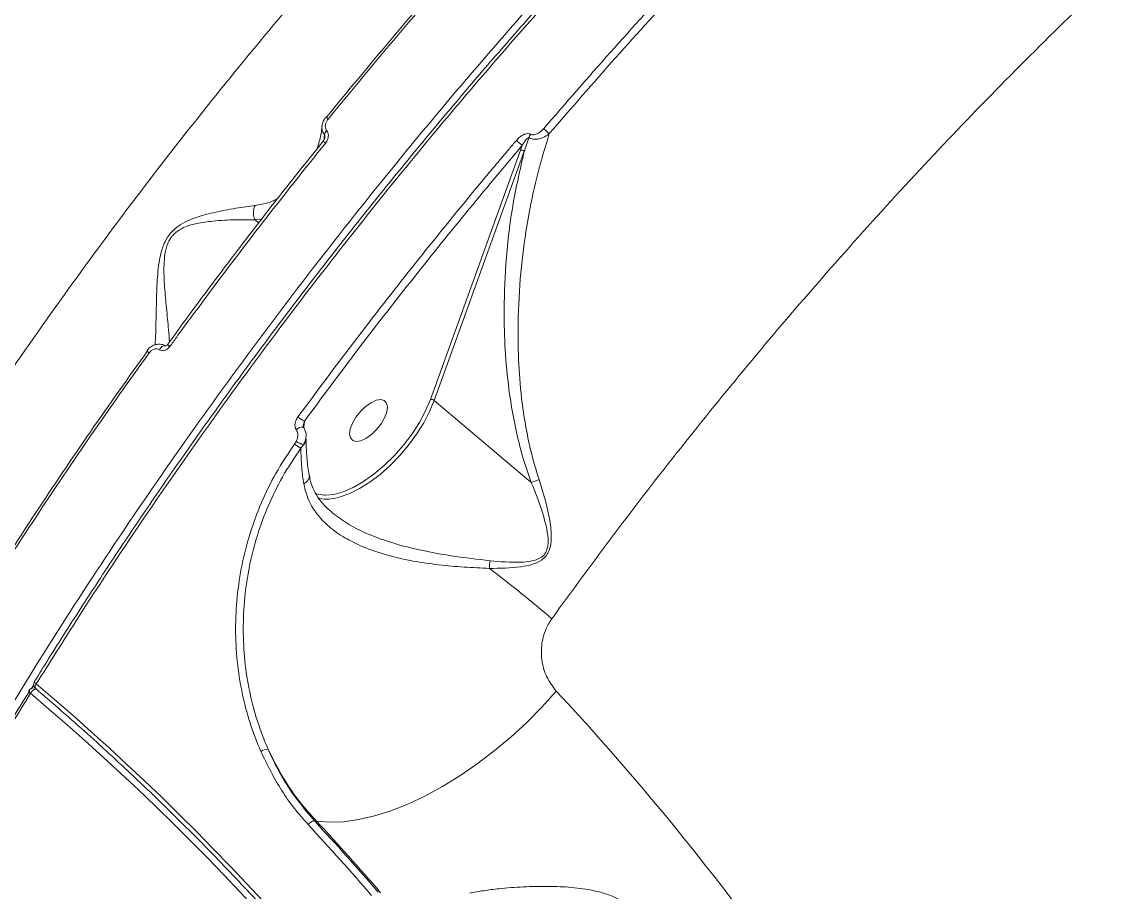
# Model space of a CAD drawing. Header units: millimetres. Extents: x -4335 to 4318, y -3792 to 3101.
# Drawn here: x 1852.4 to 2045.9, y 961.5 to 1114.6 of the extents above; entities that cross this region are included whole.
import ezdxf

# ---------------------------------------------------------------- set-up
doc = ezdxf.new("R2010")
doc.units = ezdxf.units.MM
doc.layers.add('DIKOM_ЗОНА', color=80, linetype='Continuous')
doc.layers.add('DIKOM_ОБЪЕКТ', color=7, linetype='Continuous')

msp = doc.modelspace()

# ---------------------------------------------------------------- linework, layer by layer
at = {"layer": 'DIKOM_ЗОНА', "color": 3, "lineweight": 15}
msp.add_lwpolyline([(1629.814, 3100.338, -0.4205658), (4317.777, 469.92), (4317.777, -16.224, -0.4142136), (1317.777, -3016.224), (-2004.986, -3016.224, -0.4142136), (-3504.986, -1516.224), (-3504.986, 1600.338, -0.4142136), (-2004.986, 3100.338), (1629.814, 3100.338)], format="xyb", dxfattribs=at)
at = {"layer": 'DIKOM_ОБЪЕКТ', "color": 7, "linetype": 'Continuous', "lineweight": 15}
for p, q in [((1940.066, 1091.996), (1924.23, 1048.143)), ((1924.908, 1047.976), (1940.744, 1091.829)), ((1940.382, 1092.87), (1940.066, 1091.996)), ((1893.389, 1079.73), (1894.515, 1079.876)), ((1893.389, 1079.73), (1894.004, 1079.208)), ((1878.014, 1057.851), (1878.018, 1057.856)), ((1941.968, 1033.503), (1924.908, 1047.976)), ((1901.982, 1043.248), (1902.051, 1044.32)), ((1900.607, 1040.742), (1900.342, 1040.304)), ((1901.434, 1039.571), (1901.874, 1040.134)), ((1854.049, 997.29), (1854.439, 997.915)), ((1854.523, 997.37), (1854.71, 997.351)), ((1854.588, 998.546), (1854.583, 998.54)), ((1903.841, 973.967), (1904.2, 973.93))]:
    msp.add_line(p, q, dxfattribs=at)
at = {"layer": 'DIKOM_ОБЪЕКТ', "color": 7, "linetype": 'Continuous', "lineweight": 15, "flags": 128}
for points in [[(1939.348, 1093.747), (1939.486, 1093.63), (1939.633, 1093.505), (1939.783, 1093.378), (1939.93, 1093.253), (1940.069, 1093.136), (1940.193, 1093.03), (1940.299, 1092.941), (1940.382, 1092.87)], [(1874.371, 1056.739), (1874.376, 1056.744), (1874.39, 1056.75)], [(1876.572, 1056.894), (1876.698, 1057.101), (1876.844, 1057.285), (1877.002, 1057.436), (1877.16, 1057.545), (1877.312, 1057.606), (1877.446, 1057.614), (1877.539, 1057.581)], [(1924.23, 1048.143), (1923.385, 1046.146), (1922.297, 1044.108), (1920.992, 1042.078), (1919.502, 1040.104), (1917.864, 1038.235), (1916.116, 1036.516), (1914.301, 1034.988), (1912.462, 1033.687), (1910.645, 1032.647), (1908.893, 1031.891), (1907.248, 1031.438), (1905.75, 1031.298), (1905.61, 1031.302)], [(1907.534, 1030.773), (1908.36, 1030.978), (1910.031, 1031.586), (1911.78, 1032.466), (1913.57, 1033.6), (1915.363, 1034.962), (1917.119, 1036.524), (1918.8, 1038.251), (1920.37, 1040.106), (1921.795, 1042.048), (1923.044, 1044.036), (1924.089, 1046.026), (1924.908, 1047.976)], [(1916.52, 1047.499), (1916.119, 1047.954), (1915.493, 1048.123), (1914.692, 1047.993), (1913.782, 1047.574), (1912.835, 1046.901), (1911.928, 1046.027), (1911.136, 1045.024), (1910.522, 1043.973), (1910.136, 1042.959), (1910.009, 1042.064), (1910.152, 1041.361), (1910.553, 1040.906), (1911.179, 1040.737), (1911.98, 1040.867), (1912.891, 1041.286), (1913.837, 1041.959), (1914.744, 1042.833), (1915.536, 1043.836), (1916.15, 1044.887), (1916.536, 1045.901), (1916.663, 1046.796), (1916.52, 1047.499)], [(1901.841, 1043.247), (1901.847, 1043.243), (1901.879, 1043.211)], [(1905.61, 1031.302), (1904.435, 1031.476), (1904.074, 1031.594)], [(1853.881, 996.428), (1853.76, 996.539), (1853.665, 996.643), (1853.599, 996.737), (1853.564, 996.817), (1853.562, 996.88), (1853.571, 996.9)], [(1854.707, 997.326), (1854.633, 997.35), (1854.523, 997.37)], [(1854.583, 998.54), (1854.575, 998.52), (1854.577, 998.457), (1854.612, 998.378), (1854.678, 998.284), (1854.774, 998.18), (1854.895, 998.07)], [(1854.895, 998.07), (1854.806, 997.909), (1854.741, 997.752), (1854.703, 997.606), (1854.693, 997.474), (1854.712, 997.364), (1854.759, 997.279), (1854.785, 997.252)], [(1946.37, 996.821), (1943.848, 994.018), (1941.171, 991.309), (1938.362, 988.721), (1935.447, 986.276), (1932.453, 983.997), (1929.408, 981.904), (1926.338, 980.017), (1923.272, 978.353), (1920.238, 976.927), (1917.263, 975.752), (1914.375, 974.838), (1911.6, 974.195), (1908.963, 973.827), (1906.489, 973.739), (1904.2, 973.93)]]:
    msp.add_lwpolyline(points, dxfattribs=at)
at = {"layer": 'DIKOM_ОБЪЕКТ', "color": 7, "linetype": 'Continuous', "lineweight": 15}
for centre, radius, start, end in [((1905.842, 1097.747), 0.115, 39.37808, 84.3815), ((1907.826, 1099.599), 2.629, 221.35953, 232.92584), ((1906.867, 1094.429), 1.323, 130.82378, 166.1485), ((1891.618, 1033.715), 81.316, 48.83507, 49.7611), ((1906.922, 1094.875), 1.996, 218.91498, 234.1897), ((1943.438, 1093.738), 1.924, 146.12025, 165.44355), ((1940.239, 1091.242), 0.774, 49.31914, 102.97841), ((1875.117, 1057.016), 0.796, 200.41752, 240.22466), ((1878.754, 1058.133), 0.792, 200.82753, 240.76962), ((1924.404, 1047.389), 0.773, 49.31288, 102.98467), ((1904.554, 1049.239), 5.519, 228.85759, 243.03638), ((1901.61, 1042.08), 1.19, 78.80134, 144.42784), ((1900.889, 1041.225), 1.47, 312.05481, 357.88906), ((1904.018, 1044.604), 5.657, 229.47323, 242.82548), ((1907.814, 1054.135), 15.209, 241.71184, 247.00947), ((1906.05, 1037.174), 6.57, 255.19311, 283.04906), ((1945.859, 1018.012), 11.262, 171.06458, 177.93187), ((1782.863, 819.074), 250.526, 49.49352, 52.72148), ((1854.422, 996.375), 1, 84.23686, 148.37914), ((1855.152, 995.789), 1.422, 99.00789, 153.26826), ((1855.434, 998.013), 1, 148.2406, 229.58119), ((1571.913, 662.937), 438.626, 14.39583, 49.82276), ((1590.683, 665.816), 485.878, 21.27719, 42.94144), ((1571.855, 662.368), 437.19, 14.39092, 49.82766), ((1895.618, 984.478), 2.096, 88.64333, 125.77354), ((1903.935, 972.52), 1.45, 93.73012, 146.44136), ((1567.494, 661.864), 458.843, 40.76333, 42.85881), ((1567.504, 661.47), 459.343, 40.75416, 42.8619), ((1567.091, 661.875), 457.876, 40.76385, 42.85908)]:
    msp.add_arc(centre, radius, start, end, dxfattribs=at)
for points, knots in [([(2327.587, 1310.487), (2325.524, 1311.34), (2319.925, 1313.653), (2310.142, 1316.553), (2298.075, 1318.897), (2285.294, 1320.153), (2271.872, 1320.336), (2257.867, 1319.438), (2243.32, 1317.452), (2228.243, 1314.361), (2212.672, 1310.191), (2196.659, 1304.964), (2180.281, 1298.708), (2163.612, 1291.45), (2146.702, 1283.202), (2129.576, 1273.959), (2112.264, 1263.757), (2094.824, 1252.634), (2077.336, 1240.645), (2059.882, 1227.844), (2042.729, 1214.43), (2025.907, 1200.447), (2009.43, 1185.959), (1993.134, 1170.837), (1977.089, 1155.15), (1961.364, 1138.962), (1945.813, 1122.106), (1930.483, 1104.575), (1915.411, 1086.391), (1900.831, 1067.831), (1886.809, 1048.983), (1873.414, 1029.933), (1860.69, 1010.74), (1848.675, 991.433), (1837.373, 972.046), (1826.815, 952.641), (1817.043, 933.306), (1808.123, 914.138), (1800.544, 896.398), (1796.273, 885.172), (1794.367, 880.162)], [0, 0, 0, 0, 0.0156522, 0.0424896, 0.0694114, 0.0963765, 0.1233415, 0.1502635, 0.1771008, 0.2039382, 0.23086, 0.2578251, 0.2847902, 0.311712, 0.3385494, 0.3653867, 0.3923087, 0.4192737, 0.4462387, 0.4731607, 0.499998, 0.5258462, 0.5517701, 0.5777323, 0.6036945, 0.6296183, 0.6554666, 0.6823039, 0.709226, 0.736191, 0.7631561, 0.7900781, 0.8169156, 0.8437529, 0.8706749, 0.89764, 0.9246051, 0.9515272, 0.9783645, 1, 1, 1, 1]), ([(1854.601, 998.538), (1855.41, 999.852), (1858.173, 1004.34), (1863.067, 1011.984), (1869.264, 1021.444), (1875.611, 1030.839), (1882.083, 1040.152), (1888.682, 1049.383), (1895.41, 1058.536), (1902.269, 1067.615), (1909.261, 1076.622), (1916.388, 1085.56), (1923.652, 1094.431), (1931.055, 1103.238), (1938.6, 1111.984), (1946.281, 1120.661), (1954.071, 1129.239), (1961.94, 1137.684), (1969.866, 1145.971), (1977.845, 1154.098), (1985.88, 1162.068), (1993.974, 1169.885), (2002.129, 1177.551), (2010.348, 1185.068), (2018.633, 1192.439), (2026.985, 1199.665), (2035.409, 1206.749), (2043.903, 1213.688), (2052.444, 1220.465), (2060.998, 1227.052), (2069.534, 1233.424), (2078.043, 1239.574), (2086.528, 1245.505), (2094.993, 1251.223), (2103.44, 1256.727), (2111.873, 1262.02), (2120.294, 1267.103), (2128.703, 1271.978), (2137.105, 1276.646), (2145.502, 1281.107), (2153.876, 1285.352), (2162.197, 1289.366), (2170.43, 1293.13), (2178.561, 1296.638), (2186.592, 1299.892), (2194.526, 1302.893), (2202.366, 1305.643), (2210.115, 1308.144), (2217.774, 1310.395), (2225.346, 1312.398), (2232.833, 1314.152), (2240.236, 1315.658), (2247.547, 1316.913), (2254.743, 1317.913), (2261.791, 1318.652), (2268.677, 1319.129), (2275.396, 1319.343), (2281.951, 1319.295), (2288.346, 1318.987), (2294.582, 1318.419), (2300.661, 1317.589), (2306.587, 1316.504), (2312.343, 1315.135), (2316.423, 1314.023), (2318.53, 1313.292), (2318.829, 1313.189)], [0, 0, 0, 0, 0.0067874, 0.0231853, 0.0395878, 0.0559099, 0.0721566, 0.0883465, 0.104498, 0.1206297, 0.1367599, 0.1529034, 0.1690764, 0.1852971, 0.2015838, 0.217955, 0.2343627, 0.2507111, 0.2669786, 0.2831838, 0.2993453, 0.3154814, 0.3316108, 0.3477501, 0.3639133, 0.3801188, 0.3963849, 0.4127303, 0.429142, 0.4455272, 0.4618204, 0.4780459, 0.4942225, 0.5103683, 0.5265022, 0.5426423, 0.5588008, 0.5749965, 0.5912475, 0.6075723, 0.6239799, 0.6403859, 0.6567106, 0.6729624, 0.6891596, 0.7053207, 0.721464, 0.737608, 0.7537666, 0.7699562, 0.7861952, 0.8025014, 0.8188929, 0.8353045, 0.8516589, 0.8679327, 0.8841438, 0.9003097, 0.9164487, 0.9325781, 0.9487151, 0.9648721, 0.9810669, 0.9973171, 1, 1, 1, 1]), ([(1854.895, 998.07), (1857.24, 1001.817), (1863.557, 1011.91), (1874.411, 1028.273), (1887.576, 1047.061), (1901.476, 1065.806), (1916.081, 1084.44), (1931.36, 1102.893), (1946.975, 1120.761), (1962.865, 1137.995), (1978.964, 1154.562), (1995.534, 1170.733), (2012.537, 1186.432), (2029.922, 1201.593), (2047.308, 1215.882), (2064.634, 1229.27), (2081.844, 1241.749), (2099.218, 1253.523), (2116.701, 1264.518), (2134.234, 1274.677), (2151.43, 1283.776), (2168.24, 1291.81), (2184.62, 1298.794), (2200.839, 1304.843), (2216.831, 1309.894), (2232.534, 1313.906), (2247.602, 1316.789), (2262, 1318.563), (2275.702, 1319.261), (2288.946, 1318.916), (2301.611, 1317.406), (2311.699, 1315.418), (2317.223, 1313.527), (2319.001, 1312.919)], [0, 0, 0, 0, 0.0193581, 0.0521519, 0.084971, 0.1177649, 0.1515112, 0.1852852, 0.2190315, 0.2518255, 0.2846445, 0.3174383, 0.3511847, 0.3849586, 0.4187049, 0.4514988, 0.4843178, 0.5171117, 0.5508581, 0.584632, 0.6183783, 0.6511722, 0.6839912, 0.7167851, 0.7505314, 0.7843053, 0.8180516, 0.8508455, 0.8836645, 0.9164583, 0.9502047, 0.9839784, 1, 1, 1, 1]), ([(2198.162, 1317.842), (2194.468, 1317.323), (2186.341, 1316.182), (2173.232, 1313.252), (2158.996, 1309.285), (2144.364, 1304.312), (2129.385, 1298.398), (2114.105, 1291.559), (2098.594, 1283.832), (2082.926, 1275.25), (2067.143, 1265.833), (2051.27, 1255.577), (2035.335, 1244.517), (2019.39, 1232.697), (2003.509, 1220.174), (1987.766, 1207.004), (1972.201, 1193.218), (1956.847, 1178.824), (1941.722, 1163.859), (1926.879, 1148.381), (1912.386, 1132.465), (1898.31, 1116.184), (1884.686, 1099.572), (1871.548, 1082.65), (1858.907, 1065.453), (1846.808, 1048.05), (1835.305, 1030.522), (1824.448, 1012.951), (1815.046, 996.696), (1806.91, 981.787), (1802.326, 972.761), (1800.034, 968.248)], [0, 0, 0, 0, 0.0293171, 0.0645005, 0.0995731, 0.1346469, 0.1698313, 0.2050718, 0.2403125, 0.2754969, 0.3105708, 0.3456694, 0.3808783, 0.4161435, 0.4514087, 0.4866179, 0.5217168, 0.5568722, 0.5921379, 0.6274598, 0.6627821, 0.6980482, 0.7332041, 0.7684464, 0.8037989, 0.8392076, 0.8746168, 0.9099699, 0.9452127, 0.9726063, 1, 1, 1, 1]), ([(1945.588, 1009.558), (1949.26, 1014.6), (1956.609, 1024.689), (1968.142, 1039.568), (1980.009, 1054.214), (1992.384, 1068.766), (2005.25, 1083.183), (2018.594, 1097.418), (2032.202, 1111.238), (2046.496, 1125.05), (2061.485, 1138.763), (2077.155, 1152.287), (2092.983, 1165.157), (2108.895, 1177.315), (2124.816, 1188.701), (2140.677, 1199.261), (2156.451, 1208.964), (2172.113, 1217.814), (2187.631, 1225.802), (2202.933, 1232.891), (2217.947, 1239.048), (2232.61, 1244.239), (2246.89, 1248.44), (2260.774, 1251.666), (2274.231, 1253.919), (2287.199, 1255.19), (2299.617, 1255.471), (2311.66, 1254.737), (2323.253, 1252.916), (2334.334, 1249.967), (2344.678, 1245.94), (2354.187, 1240.779), (2361.836, 1235.533), (2365.941, 1231.594), (2367.476, 1230.12)], [0, 0, 0, 0, 0.0281453, 0.0563243, 0.0845033, 0.1126486, 0.141948, 0.1712857, 0.2006231, 0.2299225, 0.2621663, 0.2945124, 0.3269104, 0.3593082, 0.3916539, 0.4238971, 0.4560338, 0.4882724, 0.5205626, 0.5528526, 0.5850908, 0.6172272, 0.6492873, 0.6814485, 0.7136615, 0.7458743, 0.7780353, 0.8100952, 0.843954, 0.8778427, 0.9117015, 0.9456723, 0.9796733, 1, 1, 1, 1]), ([(1965.055, 1163.582), (1959.954, 1158.377), (1949.753, 1147.966), (1934.806, 1131.702), (1920.123, 1115.023), (1910.661, 1103.554), (1905.931, 1097.82)], [0, 0, 0, 0, 0.2485964, 0.4971932, 0.7485964, 1, 1, 1, 1]), ([(1906.241, 1097.501), (1910.929, 1103.185), (1920.303, 1114.552), (1934.955, 1131.214), (1949.985, 1147.585), (1960.323, 1158.138), (1965.492, 1163.415)], [0, 0, 0, 0, 0.2485956, 0.4971928, 0.7485959, 1, 1, 1, 1]), ([(1992.388, 1147.786), (1988.261, 1143.636), (1980.006, 1135.335), (1967.848, 1122.457), (1955.851, 1109.304), (1948.048, 1100.294), (1944.147, 1095.789)], [0, 0, 0, 0, 0.2490995, 0.4981997, 0.7491006, 1, 1, 1, 1]), ([(1945.143, 1094.932), (1949.008, 1099.395), (1956.738, 1108.321), (1968.677, 1121.416), (1980.836, 1134.3), (1989.131, 1142.642), (1993.279, 1146.814)], [0, 0, 0, 0, 0.2491, 0.4982007, 0.7490998, 1, 1, 1, 1]), ([(1905.177, 1096.27), (1905.191, 1096.41), (1905.234, 1096.832), (1905.481, 1097.387), (1905.774, 1097.722), (1905.878, 1097.841)], [0, 0, 0, 0, 0.2430481, 0.7303302, 1, 1, 1, 1]), ([(1906.002, 1095.431), (1905.928, 1095.541), (1905.779, 1095.761), (1905.718, 1096.192), (1905.78, 1096.665), (1905.963, 1097.121), (1906.157, 1097.386), (1906.241, 1097.501)], [0, 0, 0, 0, 0.1889398, 0.3774482, 0.5791848, 0.8164322, 1, 1, 1, 1]), ([(1904.301, 1092.265), (1904.432, 1092.693), (1904.778, 1093.828), (1905.053, 1095.188), (1905.142, 1096.166), (1905.152, 1096.275)], [0, 0, 0, 0, 0.3504833, 0.9281926, 1, 1, 1, 1]), ([(1905.175, 1096.272), (1905.155, 1096.157), (1905.1, 1095.825), (1905.218, 1095.277), (1905.46, 1094.925), (1905.583, 1094.746)], [0, 0, 0, 0, 0.2071298, 0.5984466, 1, 1, 1, 1]), ([(1905.754, 1093.256), (1905.842, 1093.377), (1906.045, 1093.658), (1906.233, 1094.14), (1906.295, 1094.639), (1906.232, 1095.089), (1906.079, 1095.316), (1906.002, 1095.431)], [0, 0, 0, 0, 0.1825313, 0.4237854, 0.6274496, 0.8134254, 1, 1, 1, 1]), ([(1944.147, 1095.789), (1943.858, 1095.498), (1943.432, 1095.067), (1942.752, 1094.749), (1942.31, 1094.672), (1942.011, 1094.719), (1941.881, 1094.789), (1941.841, 1094.81)], [0, 0, 0, 0, 0.4385396, 0.6486855, 0.8192299, 0.9451648, 1, 1, 1, 1]), ([(1878.033, 1057.845), (1878.958, 1059.129), (1882.107, 1063.5), (1887.626, 1070.891), (1894.578, 1079.995), (1900.499, 1087.569), (1904.143, 1092.075), (1905.385, 1093.61)], [0, 0, 0, 0, 0.1060798, 0.3610524, 0.6154248, 0.8690076, 1, 1, 1, 1]), ([(1939.348, 1093.747), (1938.917, 1093.238), (1936.763, 1090.694), (1931.201, 1084.041), (1922.788, 1073.695), (1912.058, 1060.045), (1904.908, 1050.438), (1900.923, 1045.083)], [0, 0, 0, 0, 0.0321572, 0.1607911, 0.4182826, 0.6757753, 1, 1, 1, 1]), ([(1905.359, 1093.629), (1905.398, 1093.673), (1905.515, 1093.805), (1905.614, 1094.039), (1905.665, 1094.237), (1905.663, 1094.304), (1905.663, 1094.311)], [0, 0, 0, 0, 0.2235047, 0.6687882, 0.9638995, 1, 1, 1, 1]), ([(1905.583, 1094.746), (1905.575, 1094.643), (1905.554, 1094.347), (1905.532, 1094.055), (1905.518, 1093.864)], [0, 0, 0, 0, 0.3499054, 1, 1, 1, 1]), ([(1905.583, 1094.746), (1905.599, 1094.719), (1905.628, 1094.671), (1905.661, 1094.547), (1905.674, 1094.426), (1905.664, 1094.335), (1905.661, 1094.312)], [0, 0, 0, 0, 0.216447, 0.3752048, 0.8377577, 1, 1, 1, 1]), ([(1941.841, 1094.81), (1941.798, 1094.833), (1941.658, 1094.907), (1941.336, 1094.954), (1940.849, 1094.867), (1940.112, 1094.52), (1939.65, 1094.053), (1939.348, 1093.747)], [0, 0, 0, 0, 0.0555003, 0.1783881, 0.3494967, 0.5728791, 1, 1, 1, 1]), ([(1943.363, 1034.035), (1942.928, 1035.418), (1942.058, 1038.185), (1940.956, 1043.276), (1940.082, 1049.249), (1939.629, 1056.037), (1939.616, 1063.505), (1940.136, 1071.418), (1941.282, 1079.673), (1942.893, 1087.519), (1944.393, 1092.462), (1945.143, 1094.932)], [0, 0, 0, 0, 0.0661316, 0.132303, 0.2383355, 0.3447306, 0.4509762, 0.5939559, 0.7292236, 0.8647216, 1, 1, 1, 1]), ([(1940.382, 1092.87), (1940.544, 1093.144), (1940.782, 1093.549), (1941.137, 1093.974), (1941.351, 1094.161), (1941.495, 1094.235), (1941.559, 1094.224), (1941.576, 1094.221)], [0, 0, 0, 0, 0.4939082, 0.7307898, 0.8854296, 0.9700862, 1, 1, 1, 1]), ([(1940.744, 1091.829), (1940.835, 1092.094), (1941.11, 1092.892), (1941.389, 1093.689), (1941.576, 1094.221)], [0, 0, 0, 0, 0.3320041, 1, 1, 1, 1]), ([(1941.576, 1094.221), (1941.641, 1094.184), (1941.853, 1094.062), (1942.317, 1093.927), (1943.007, 1093.911), (1943.905, 1094.123), (1944.637, 1094.512), (1945.041, 1094.847), (1945.143, 1094.932)], [0, 0, 0, 0, 0.0635281, 0.2059316, 0.386755, 0.593832, 0.8977436, 1, 1, 1, 1]), ([(1878.367, 1057.442), (1878.755, 1057.976), (1880.693, 1060.647), (1886.108, 1068.006), (1894.769, 1079.464), (1902.09, 1088.656), (1905.754, 1093.256)], [0, 0, 0, 0, 0.0441406, 0.2207136, 0.6100125, 1, 1, 1, 1]), ([(1902.051, 1044.32), (1905.101, 1048.431), (1911.2, 1056.653), (1920.683, 1068.853), (1930.384, 1080.954), (1937.049, 1088.898), (1940.382, 1092.87)], [0, 0, 0, 0, 0.2493137, 0.4986286, 0.7493152, 1, 1, 1, 1]), ([(1940.744, 1091.829), (1940.003, 1088.617), (1938.523, 1082.194), (1937.425, 1072.439), (1937.109, 1063.677), (1937.374, 1056.038), (1938.071, 1049.091), (1939.175, 1042.976), (1940.485, 1037.76), (1941.474, 1034.922), (1941.968, 1033.503)], [0, 0, 0, 0, 0.1801431, 0.3602688, 0.513483, 0.6278158, 0.7423233, 0.856428, 0.9282342, 1, 1, 1, 1]), ([(1893.379, 1082.281), (1892.299, 1082.133), (1890.114, 1081.833), (1886.471, 1081.168), (1883.48, 1080.384), (1881.389, 1079.562), (1879.855, 1078.709), (1878.475, 1077.486), (1877.387, 1075.791), (1876.743, 1073.798), (1876.267, 1070.979), (1876.078, 1067.554), (1875.988, 1063.568), (1875.926, 1060.199), (1875.835, 1058.431), (1875.801, 1057.757)], [0, 0, 0, 0, 0.1266776, 0.2562496, 0.3427132, 0.386569, 0.4314642, 0.471201, 0.5113349, 0.5613655, 0.6094237, 0.7106486, 0.8141959, 0.9291371, 1, 1, 1, 1]), ([(1893.379, 1082.281), (1893.358, 1082.238), (1893.22, 1081.958), (1893.065, 1081.373), (1893.073, 1080.514), (1893.279, 1079.997), (1893.382, 1079.738)], [0, 0, 0, 0, 0.0562333, 0.3685266, 0.6842749, 1, 1, 1, 1]), ([(1897.357, 1083.502), (1897.112, 1083.369), (1896.27, 1082.911), (1894.928, 1082.519), (1893.795, 1082.345), (1893.379, 1082.281)], [0, 0, 0, 0, 0.2062823, 0.7084442, 1, 1, 1, 1]), ([(1878.34, 1058.27), (1878.282, 1058.968), (1878.134, 1060.748), (1877.822, 1064.035), (1877.434, 1067.838), (1877.294, 1071.082), (1877.475, 1073.737), (1877.89, 1075.484), (1878.512, 1076.556), (1879.183, 1077.355), (1880.122, 1078.098), (1881.56, 1078.727), (1883.571, 1079.244), (1886.483, 1079.624), (1890.045, 1079.796), (1892.339, 1079.778), (1893.381, 1079.738), (1893.382, 1079.738)], [0, 0, 0, 0, 0.0766205, 0.1953654, 0.2986753, 0.4016919, 0.4482867, 0.4948669, 0.5253705, 0.5309809, 0.5670901, 0.6096154, 0.6524301, 0.7388849, 0.8693812, 0.9998705, 1, 1, 1, 1]), ([(1893.382, 1079.738), (1893.383, 1079.737), (1893.384, 1079.735), (1893.387, 1079.732), (1893.389, 1079.73), (1893.389, 1079.73)], [0, 0, 0, 0, 0.2987387, 0.7041055, 1, 1, 1, 1]), ([(1874.477, 1056.738), (1871.099, 1051.987), (1864.342, 1042.485), (1854.646, 1028.06), (1845.257, 1013.535), (1839.329, 1003.788), (1836.365, 998.915)], [0, 0, 0, 0, 0.2490999, 0.4981995, 0.7490997, 1, 1, 1, 1]), ([(1874.379, 1056.732), (1874.407, 1056.776), (1874.602, 1057.084), (1875.114, 1057.503), (1875.9, 1057.856), (1876.698, 1057.892), (1877.276, 1057.775), (1877.507, 1057.586), (1877.538, 1057.56)], [0, 0, 0, 0, 0.0417387, 0.2965939, 0.5277779, 0.749525, 0.9662123, 1, 1, 1, 1]), ([(1874.721, 1056.325), (1874.849, 1056.474), (1875.105, 1056.77), (1875.609, 1057.016), (1876.128, 1057.083), (1876.428, 1056.955), (1876.572, 1056.894)], [0, 0, 0, 0, 0.2583473, 0.516783, 0.7678539, 1, 1, 1, 1]), ([(1876.572, 1056.894), (1876.712, 1056.834), (1877.002, 1056.709), (1877.505, 1056.772), (1877.994, 1057.01), (1878.243, 1057.298), (1878.367, 1057.442)], [0, 0, 0, 0, 0.2338958, 0.4825448, 0.7413429, 1, 1, 1, 1]), ([(1877.542, 1057.585), (1877.556, 1057.575), (1877.577, 1057.558), (1877.741, 1057.602), (1877.901, 1057.711), (1878.019, 1057.848), (1878.071, 1057.941), (1878.084, 1057.964)], [0, 0, 0, 0, 0.3517005, 0.5378521, 0.7359605, 0.9357906, 1, 1, 1, 1]), ([(1836.533, 998.373), (1839.481, 1003.222), (1845.377, 1012.921), (1854.759, 1027.444), (1864.493, 1041.937), (1871.312, 1051.529), (1874.721, 1056.325)], [0, 0, 0, 0, 0.2490999, 0.4981995, 0.7491004, 1, 1, 1, 1]), ([(1900.923, 1045.083), (1900.882, 1045.025), (1900.688, 1044.748), (1900.456, 1044.233), (1900.366, 1043.612), (1900.428, 1043.117), (1900.57, 1042.887), (1900.642, 1042.772)], [0, 0, 0, 0, 0.084351, 0.402665, 0.6518352, 0.8255106, 1, 1, 1, 1]), ([(1901.853, 1043.459), (1901.851, 1043.445), (1901.842, 1043.387), (1901.851, 1043.311), (1901.866, 1043.24), (1901.879, 1043.211), (1901.88, 1043.211), (1901.88, 1043.21)], [0, 0, 0, 0, 0.1090519, 0.4333649, 0.6355595, 0.8591394, 1, 1, 1, 1]), ([(1901.855, 1043.459), (1901.862, 1043.55), (1901.884, 1043.812), (1901.967, 1044.093), (1902.037, 1044.28), (1902.051, 1044.32)], [0, 0, 0, 0, 0.2927126, 0.8490972, 1, 1, 1, 1]), ([(1901.876, 1043.212), (1901.879, 1043.209), (1902.048, 1043.051), (1902.235, 1042.594), (1902.382, 1042.064), (1902.35, 1041.746), (1902.343, 1041.674)], [0, 0, 0, 0, 0.0075563, 0.426897, 0.8703012, 1, 1, 1, 1]), ([(1900.642, 1042.772), (1900.716, 1042.653), (1900.863, 1042.414), (1900.928, 1041.893), (1900.855, 1041.316), (1900.685, 1040.924), (1900.607, 1040.742)], [0, 0, 0, 0, 0.209706, 0.4181843, 0.7298808, 1, 1, 1, 1]), ([(1901.874, 1040.134), (1902.01, 1040.376), (1902.286, 1040.87), (1902.324, 1041.403), (1902.343, 1041.674)], [0, 0, 0, 0, 0.4909947, 1, 1, 1, 1]), ([(1902.341, 1041.695), (1902.333, 1041.553), (1902.323, 1041.393), (1902.325, 1041.222), (1902.325, 1041.204)], [0, 0, 0, 0, 0.8889746, 1, 1, 1, 1]), ([(1902.365, 1041.171), (1902.363, 1041.074), (1902.345, 1040.158), (1902.454, 1038.291), (1902.647, 1036.225), (1902.873, 1034.987), (1902.921, 1034.721)], [0, 0, 0, 0, 0.0498908, 0.4670175, 0.8854639, 1, 1, 1, 1]), ([(1900.342, 1040.304), (1899.198, 1038.602), (1896.999, 1035.328), (1894.434, 1030.029), (1892.437, 1024.657), (1891, 1019.098), (1890.148, 1013.428), (1889.868, 1007.725), (1890.152, 1002.068), (1891.02, 996.542), (1892.386, 991.186), (1893.725, 987.846), (1894.393, 986.179)], [0, 0, 0, 0, 0.1070819, 0.2059722, 0.3051825, 0.4040764, 0.5033356, 0.6029157, 0.7021783, 0.8013461, 0.9008319, 1, 1, 1, 1]), ([(1895.668, 986.574), (1895.011, 988.207), (1893.696, 991.479), (1892.352, 996.727), (1891.495, 1002.14), (1891.209, 1007.681), (1891.477, 1013.266), (1892.305, 1018.817), (1893.707, 1024.259), (1895.657, 1029.516), (1898.165, 1034.703), (1900.316, 1037.906), (1901.434, 1039.571)], [0, 0, 0, 0, 0.0992784, 0.1988743, 0.2981531, 0.3974212, 0.4970069, 0.596272, 0.6950871, 0.7942206, 0.8930334, 1, 1, 1, 1]), ([(1901.434, 1039.571), (1901.458, 1038.441), (1901.5, 1036.433), (1901.806, 1034.248), (1901.939, 1033.292)], [0, 0, 0, 0, 0.5623966, 1, 1, 1, 1]), ([(1902.883, 1034.737), (1902.892, 1034.716), (1902.968, 1034.538), (1902.843, 1034.155), (1902.527, 1033.702), (1902.167, 1033.426), (1901.974, 1033.312), (1901.939, 1033.292)], [0, 0, 0, 0, 0.0444903, 0.3752886, 0.706096, 0.9475365, 1, 1, 1, 1]), ([(1902.955, 1034.757), (1903.012, 1034.404), (1903.162, 1033.481), (1903.73, 1032.082), (1904.635, 1030.584), (1905.722, 1029.285), (1906.593, 1028.551), (1906.968, 1028.236)], [0, 0, 0, 0, 0.1400182, 0.3669975, 0.5979964, 0.8271991, 1, 1, 1, 1]), ([(1934.604, 1018.418), (1936.465, 1018.428), (1939.039, 1018.441), (1942.083, 1019.036), (1943.613, 1019.676), (1944.614, 1020.565), (1945.242, 1021.694), (1945.55, 1023.359), (1945.478, 1025.431), (1944.873, 1029.103), (1944.004, 1031.941), (1943.363, 1034.035)], [0, 0, 0, 0, 0.231113, 0.3196666, 0.391402, 0.4366931, 0.4822183, 0.545661, 0.6397131, 0.7342292, 1, 1, 1, 1]), ([(1941.977, 1033.5), (1941.978, 1033.497), (1942.835, 1031.527), (1943.821, 1028.806), (1944.748, 1025.33), (1944.995, 1023.4), (1944.851, 1021.847), (1944.324, 1020.822), (1943.393, 1020.075), (1941.942, 1019.636), (1939.004, 1019.375), (1936.534, 1019.599), (1934.734, 1019.761)], [0, 0, 0, 0, 0.0003181, 0.2742191, 0.3691421, 0.4635445, 0.5235454, 0.5648662, 0.6061834, 0.674726, 0.7630188, 1, 1, 1, 1]), ([(1941.968, 1033.503), (1941.969, 1033.502), (1941.971, 1033.501), (1941.975, 1033.499), (1941.977, 1033.499), (1941.977, 1033.5)], [0, 0, 0, 0, 0.3927457, 0.7875272, 1, 1, 1, 1]), ([(1941.977, 1033.5), (1942.178, 1033.579), (1942.548, 1033.726), (1943.061, 1033.921), (1943.322, 1034.019), (1943.363, 1034.035)], [0, 0, 0, 0, 0.4995167, 0.920507, 1, 1, 1, 1]), ([(1901.939, 1033.292), (1902.229, 1032.159), (1902.738, 1030.171), (1904.411, 1027.709), (1906.45, 1025.618), (1909.111, 1023.757), (1912.549, 1022.052), (1916.613, 1020.678), (1921.113, 1019.669), (1925.661, 1019.01), (1930.16, 1018.601), (1933.124, 1018.479), (1934.604, 1018.418)], [0, 0, 0, 0, 0.1044885, 0.1833862, 0.2623363, 0.3558352, 0.449419, 0.5631918, 0.67708, 0.7845048, 0.8924049, 1, 1, 1, 1]), ([(1934.734, 1019.761), (1932.566, 1020.01), (1928.174, 1020.514), (1922.181, 1021.612), (1916.982, 1023.003), (1912.994, 1024.503), (1909.577, 1026.224), (1907.825, 1027.56), (1906.961, 1028.219)], [0, 0, 0, 0, 0.2199027, 0.4454719, 0.598865, 0.7557156, 0.8794284, 1, 1, 1, 1]), ([(1946.37, 996.821), (1945.751, 997.629), (1944.527, 999.226), (1943.683, 1002.327), (1943.746, 1005.542), (1944.571, 1008.016), (1945.368, 1009.223), (1945.588, 1009.558)], [0, 0, 0, 0, 0.2385229, 0.4713367, 0.6968015, 0.9159889, 1, 1, 1, 1]), ([(1853.749, 996.947), (1851.469, 993.203), (1845.281, 983.041), (1835.778, 966.404), (1825.468, 947.091), (1815.944, 927.831), (1807.269, 908.728), (1799.783, 890.823), (1795.64, 879.451), (1793.749, 874.263)], [0, 0, 0, 0, 0.0905578, 0.2458138, 0.4015596, 0.5575545, 0.713549, 0.8692943, 1, 1, 1, 1]), ([(1996.459, 771.49), (1995.942, 773.481), (1994.441, 779.258), (1991.728, 788.751), (1988.222, 799.93), (1984.415, 810.999), (1980.315, 821.956), (1975.923, 832.792), (1971.24, 843.503), (1966.271, 854.083), (1961.017, 864.526), (1955.481, 874.825), (1949.667, 884.977), (1943.576, 894.974), (1937.214, 904.812), (1930.583, 914.485), (1923.687, 923.988), (1916.529, 933.316), (1909.114, 942.463), (1901.446, 951.426), (1893.528, 960.198), (1885.365, 968.775), (1876.963, 977.153), (1868.321, 985.324), (1860.901, 992.001), (1856.332, 995.924), (1854.785, 997.252)], [0, 0, 0, 0, 0.0228181, 0.0662245, 0.1096319, 0.1530393, 0.1964469, 0.2398548, 0.2832627, 0.3266707, 0.3700788, 0.4134869, 0.4568947, 0.5003029, 0.5437105, 0.5871182, 0.6305257, 0.6739326, 0.7173394, 0.760746, 0.8041521, 0.8475577, 0.8909633, 0.9343683, 0.9777728, 1, 1, 1, 1]), ([(1784.689, 686.189), (1784.372, 686.77), (1782.217, 690.72), (1779.12, 698.919), (1775.448, 710.767), (1772.77, 723.63), (1771.028, 737.395), (1770.281, 752.066), (1770.537, 767.311), (1771.773, 783.066), (1773.943, 799.256), (1777.084, 816.144), (1781.225, 833.7), (1786.377, 851.879), (1792.171, 869.501), (1798.431, 886.449), (1804.991, 902.637), (1812.219, 919.05), (1820.104, 935.646), (1828.559, 952.245), (1837.539, 968.765), (1845.984, 983.46), (1851.596, 992.676), (1853.881, 996.428)], [0, 0, 0, 0, 0.0090629, 0.0616134, 0.1142045, 0.166755, 0.2208322, 0.2749532, 0.3290302, 0.3815808, 0.4341718, 0.4867225, 0.5407995, 0.5949206, 0.6489977, 0.6947333, 0.7405225, 0.7863117, 0.8325347, 0.8787578, 0.923817, 0.968978, 1, 1, 1, 1]), ([(1894.393, 986.179), (1895.538, 983.852), (1897.271, 980.329), (1900.225, 976.171), (1901.893, 974.271), (1902.727, 973.321)], [0, 0, 0, 0, 0.492767, 0.7463848, 1, 1, 1, 1]), ([(1895.668, 986.574), (1896.846, 984.287), (1898.63, 980.825), (1901.648, 976.736), (1903.349, 974.865), (1904.2, 973.93)], [0, 0, 0, 0, 0.4927804, 0.7463924, 1, 1, 1, 1]), ([(1903.841, 973.967), (1902.283, 975.823), (1899.923, 978.634), (1897.335, 983.012), (1896.224, 985.386), (1895.668, 986.574)], [0, 0, 0, 0, 0.4928094, 0.7464036, 1, 1, 1, 1]), ([(1952.864, 936.187), (1953.892, 936.902), (1955.95, 938.335), (1958.315, 941.305), (1960.152, 944.595), (1961.231, 947.672), (1961.754, 950.406), (1961.86, 952.522), (1961.651, 954.439), (1961.076, 956.458), (1959.753, 958.569), (1957.598, 960.156), (1955.295, 961.124), (1952.534, 961.855), (1949.062, 962.33), (1944.857, 962.494), (1940.553, 962.404), (1936.759, 962.104), (1933.587, 961.714), (1931.924, 961.406), (1931.093, 961.252)], [0, 0, 0, 0, 0.0754483, 0.151029, 0.2213866, 0.2917235, 0.334657, 0.3775432, 0.4104252, 0.4432556, 0.4962481, 0.5490803, 0.5889876, 0.6289729, 0.6969446, 0.7650086, 0.8363493, 0.9076283, 0.9538285, 1, 1, 1, 1])]:
    msp.add_open_spline(points, degree=3, knots=knots, dxfattribs=at)

doc.saveas('drawing.dxf')
